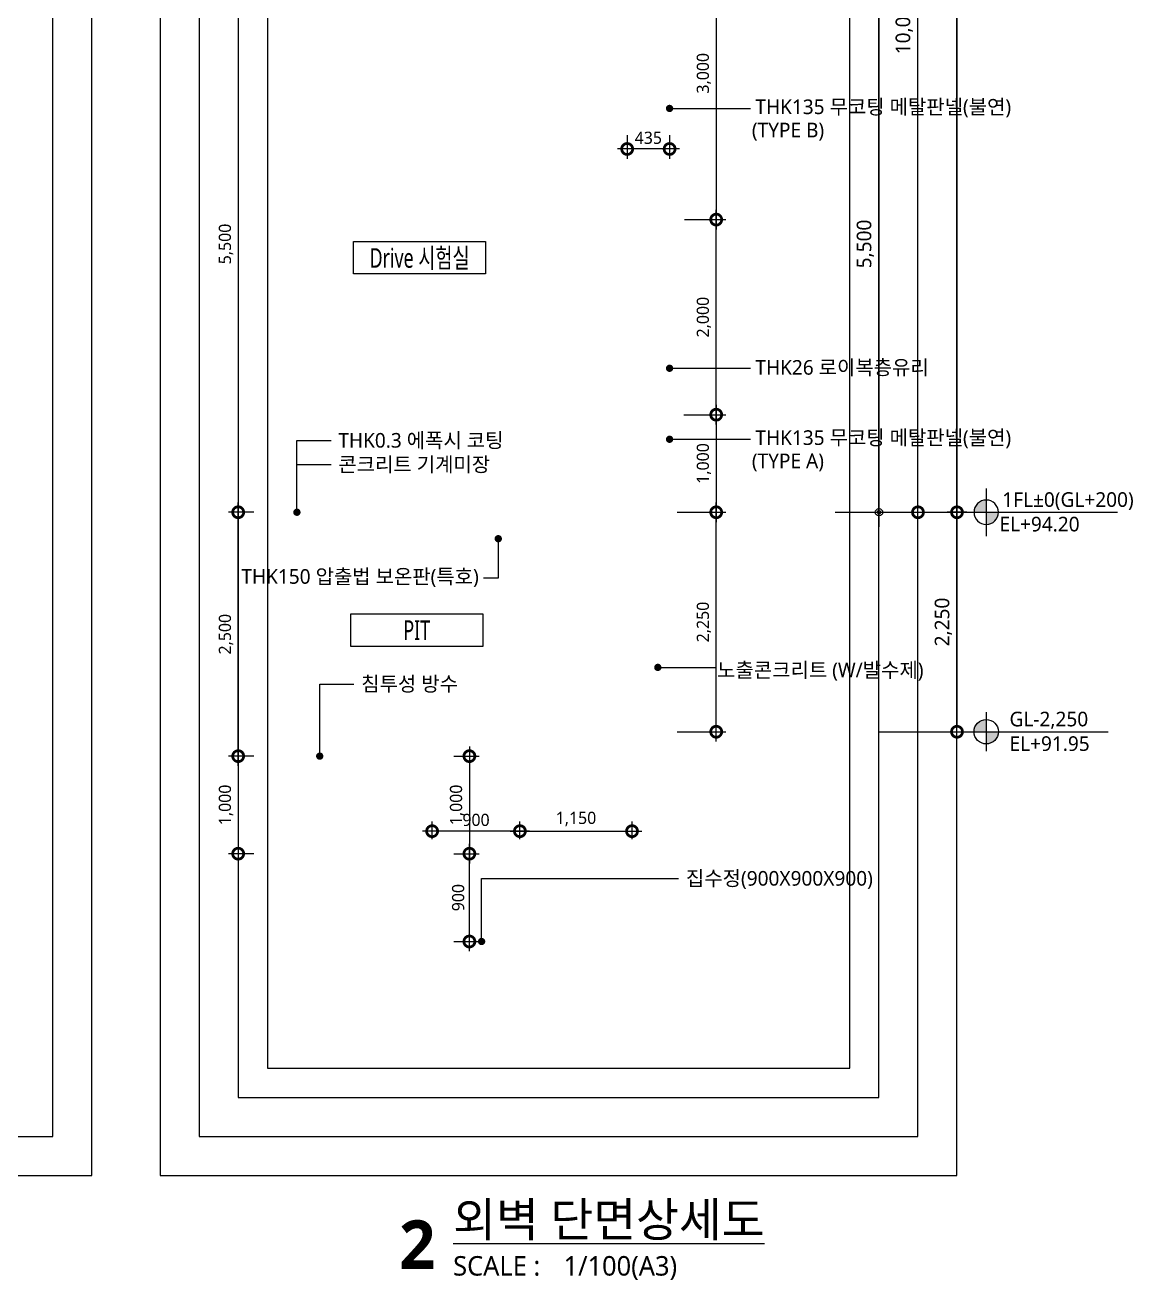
# Model space of a CAD drawing. Header units: millimetres. Extents: x 2568 to 292571, y 1285 to 27671.
# Drawn here: x 66994 to 78354, y 1386 to 14249 of the extents above; entities that cross this region are included whole.
import ezdxf
from ezdxf import colors
from ezdxf.entities.mleader import LeaderData, LeaderLine
from ezdxf.enums import TextEntityAlignment as Align
from ezdxf.math import Vec2, Vec3

# ---------------------------------------------------------------- set-up
doc = ezdxf.new("R2010")
doc.units = ezdxf.units.MM
doc.header["$LTSCALE"] = 200
doc.layers.get('DEFPOINTS').update_dxf_attribs({"color": 137})
for name, color, linetype in [('A-dim', 7, 'Continuous'), ('A-dims', 7, 'Continuous'), ('DIM-INT', 7, 'Continuous'), ('SYM', 6, 'Continuous'), ('SYM-LEAD', 6, 'Continuous'), ('SYM-LEVEL', 7, 'Continuous'), ('TAG', 6, 'Continuous'), ('TEXT', 3, 'Continuous'), ('TEXT-NOTE', 6, 'Continuous')]:
    doc.layers.add(name, color=color, linetype=linetype)
doc.layers.add('NOPLOT', color=191, linetype='Continuous', plot=False)
doc.styles.add('$0$스타일1', font='malgun.ttf')
doc.styles.add('ARIAL', font='malgun.ttf')
doc.styles.add('T1', font='malgun.ttf')
doc.styles.add('XR-sec$0$스타일1', font='malgun.ttf')
doc.styles.add('맑은고딕', font='malgun.ttf')
doc.styles.add('스타일1', font='malgun.ttf')
doc.styles.add('스타일2', font='malgunbd.ttf')
doc.dimstyles.new('CJA', dxfattribs={"dimscale": 300, "dimtxt": 2.7, "dimasz": 1, "dimexe": 2, "dimexo": 3, "dimgap": 1, "dimtad": 1, "dimdec": 0, "dimzin": 1, "dimdsep": 46, "dimlunit": 6, "dimtxsty": '$0$스타일1', "dimblk": 'CJDOT', "dimcen": 0.09, "dimdle": 1, "dimclrd": 256, "dimclre": 256, "dimclrt": 3, "dimadec": 0, "dimazin": 0, "dimtfac": 1, "dimtdec": 0, "dimtix": 1, "dimtmove": 2, "dimatfit": 3, "dimldrblk": 'CJDOT', "dimfxl": 1, "dimtolj": 1, "dimtzin": 1, "dimarcsym": 0})
doc.dimstyles.new('DIM-QD 1', dxfattribs={"dimtxt": 3, "dimasz": 1.5, "dimexe": 1, "dimexo": 0, "dimgap": 1, "dimtad": 1, "dimdec": 3, "dimdsep": 46, "dimlunit": 6, "dimtxsty": '스타일1', "dimblk1": 'ARCHTICK', "dimblk2": 'ARCHTICK', "dimsah": 1, "dimcen": 0, "dimclrd": 256, "dimclre": 256, "dimclrt": 3, "dimazin": 2, "dimtfac": 1, "dimtdec": 3, "dimtix": 1, "dimtmove": 2, "dimatfit": 3, "dimldrblk": 'ARCHTICK', "dimfxl": 1, "dimtolj": 1, "dimtzin": 0, "dimarcsym": 0})
doc.dimstyles.new('GAUN-50', dxfattribs={"dimscale": 50, "dimtxt": 3, "dimasz": 1, "dimexe": 2, "dimexo": 3, "dimgap": 1, "dimtad": 1, "dimdec": 0, "dimzin": 1, "dimdsep": 46, "dimlunit": 6, "dimtxsty": '스타일1', "dimblk": 'GAUN-DOT', "dimcen": -2, "dimdle": 2, "dimclrd": 256, "dimclre": 256, "dimclrt": 3, "dimadec": 0, "dimazin": 0, "dimtfac": 1, "dimtdec": 0, "dimtix": 1, "dimtmove": 2, "dimatfit": 3, "dimldrblk": 'DOTSMALL', "dimfxl": 1, "dimtolj": 1, "dimtzin": 1, "dimarcsym": 0})
doc.dimstyles.new('HDA-P(N100)', dxfattribs={"dimscale": 50, "dimtxt": 3, "dimasz": 1, "dimexe": 2, "dimexo": 2, "dimgap": 1, "dimtad": 1, "dimdec": 0, "dimzin": 1, "dimdsep": 46, "dimlunit": 6, "dimtxsty": 'T1', "dimblk": 'Z_DOT', "dimcen": 1, "dimclrd": 256, "dimclrt": 3, "dimadec": 0, "dimazin": 0, "dimtfac": 1, "dimtdec": 0, "dimtix": 1, "dimtmove": 2, "dimatfit": 3, "dimldrblk": 'DOT', "dimfxl": 1, "dimtolj": 1, "dimtzin": 1, "dimarcsym": 0})

# ---------------------------------------------------------------- blocks, each defined once
blk = doc.blocks.new('GAUN-DOT')
at = {"linetype": 'ByBlock'}
for p, q in [((2, 0), (-2, 0)), ((0, -2), (0, 2))]:
    blk.add_line(p, q, dxfattribs=at)
at = {"const_width": 2.25}
blk.add_lwpolyline([(0, 0.28125, 1), (0, -0.28125, 1)], format="xyb", close=True, dxfattribs=at)
blk = doc.blocks.new('*D59')
at = {"layer": 'A-dim', "lineweight": -2, "transparency": 16777216}
for p, q in [((75350, 20355), (76650, 20355)), ((76550, 20305), (76550, 9305)), ((75350, 9255), (76650, 9255))]:
    blk.add_line(p, q, dxfattribs=at)
at = {"layer": 'DEFPOINTS', "color": 0, "transparency": 16777216}
for p in [(75200, 20355), (75200, 9255), (76550, 9255)]:
    blk.add_point(p, dxfattribs=at)
at = {"layer": 'A-dim', "lineweight": -2, "transparency": 16777216, "xscale": 50, "yscale": 50, "zscale": 50}
for p, rotation in [((76550, 20355), 90), ((76550, 9255), 270)]:
    blk.add_blockref('GAUN-DOT', p, dxfattribs=dict(at, rotation=rotation))
at = {"layer": 'A-dim', "color": 3, "transparency": 16777216, "insert": (76409, 14805), "char_height": 150, "attachment_point": 5, "rotation": 90, "style": '스타일1'}
blk.add_mtext('\\A1;11,100', dxfattribs=at)
blk = doc.blocks.new('_DotSmall')
at = {"color": 0, "linetype": 'ByBlock', "const_width": 0.5}
blk.add_lwpolyline([(-0.0625, 0, 1), (0.0625, 0, 1)], format="xyb", close=True, dxfattribs=at)
blk = doc.blocks.new('Z_DOT')
at = {"layer": 'A-dims', "color": 0}
for p, q in [((0, -3), (0, 3)), ((-3, 0), (3, 0))]:
    blk.add_line(p, q, dxfattribs=at)
for radius in [0.75, 0.375]:
    blk.add_circle((0, 0), radius, dxfattribs=at)
blk = doc.blocks.new('*D60')
at = {"layer": 'A-dim', "color": 0, "lineweight": -2, "transparency": 16777216}
for p, q in [((75300, 14755), (75850, 14755)), ((75300, 9255), (75850, 9255))]:
    blk.add_line(p, q, dxfattribs=at)
at = {"layer": 'A-dim', "lineweight": -2, "transparency": 16777216}
blk.add_line((75750, 14705), (75750, 9305), dxfattribs=at)
at = {"layer": 'DEFPOINTS', "color": 0, "transparency": 16777216}
for p in [(75200, 14755), (75200, 9255), (75750, 9255)]:
    blk.add_point(p, dxfattribs=at)
at = {"layer": 'A-dim', "lineweight": -2, "transparency": 16777216, "xscale": 50, "yscale": 50, "zscale": 50}
for p, rotation in [((75750, 14755), 90), ((75750, 9255), 270)]:
    blk.add_blockref('Z_DOT', p, dxfattribs=dict(at, rotation=rotation))
at = {"layer": 'A-dim', "color": 3, "transparency": 16777216, "insert": (75610, 12005), "char_height": 150, "attachment_point": 5, "rotation": 90, "style": 'T1'}
blk.add_mtext('\\A1;5,500', dxfattribs=at)
blk = doc.blocks.new('_DOT')
at = {"color": 0, "linetype": 'ByBlock'}
blk.add_line((-0.5, 0), (-1, 0), dxfattribs=at)
at = {"color": 0, "linetype": 'ByBlock', "const_width": 0.5}
blk.add_lwpolyline([(-0.25, 0, 1), (0.25, 0, 1)], format="xyb", close=True, dxfattribs=at)
blk = doc.blocks.new('*D61')
at = {"layer": 'A-dim', "lineweight": -2, "transparency": 16777216}
for p, q in [((75750, 9255), (76650, 9255)), ((76550, 9205), (76550, 7055)), ((75750, 7005), (76650, 7005))]:
    blk.add_line(p, q, dxfattribs=at)
at = {"layer": 'DEFPOINTS', "color": 0, "transparency": 16777216}
for p in [(75600, 9255), (75600, 7005), (76550, 7005)]:
    blk.add_point(p, dxfattribs=at)
at = {"layer": 'A-dim', "lineweight": -2, "transparency": 16777216, "xscale": 50, "yscale": 50, "zscale": 50}
for p, rotation in [((76550, 9255), 90), ((76550, 7005), 270)]:
    blk.add_blockref('GAUN-DOT', p, dxfattribs=dict(at, rotation=rotation))
at = {"layer": 'A-dim', "color": 3, "transparency": 16777216, "insert": (76410, 8130), "char_height": 150, "attachment_point": 5, "rotation": 90, "style": '스타일1'}
blk.add_mtext('\\A1;2,250', dxfattribs=at)
blk = doc.blocks.new('*D62')
at = {"layer": 'A-dim', "lineweight": -2, "transparency": 16777216}
for p, q in [((75350, 19255), (76250, 19255)), ((76150, 9305), (76150, 19205)), ((75350, 9255), (76250, 9255))]:
    blk.add_line(p, q, dxfattribs=at)
at = {"layer": 'DEFPOINTS', "color": 0, "transparency": 16777216}
for p in [(75200, 19255), (76150, 19255), (75200, 9255)]:
    blk.add_point(p, dxfattribs=at)
at = {"layer": 'A-dim', "lineweight": -2, "transparency": 16777216, "xscale": 50, "yscale": 50, "zscale": 50}
for p, rotation in [((76150, 19255), 90), ((76150, 9255), 270)]:
    blk.add_blockref('GAUN-DOT', p, dxfattribs=dict(at, rotation=rotation))
at = {"layer": 'A-dim', "color": 3, "transparency": 16777216, "insert": (76009, 14255), "char_height": 150, "attachment_point": 5, "rotation": 90, "style": '스타일1'}
blk.add_mtext('\\A1;10,000', dxfattribs=at)
blk = doc.blocks.new('dwgtitle')
at = {"layer": 'SYM', "color": 3, "style": '스타일1'}
blk.add_text('SCALE :', height=4, dxfattribs=at).set_placement((12.25, -1.4))
for tag, p, height in [('%%UTITLE', (12.25, 6.59), 7), ('1/100', (34.89, -1.4), 4)]:
    blk.add_attdef(tag, p, '', height=height, dxfattribs=at)
at = {"layer": 'SYM', "color": 6, "style": '스타일2'}
blk.add_attdef('A', text='', height=10, dxfattribs=at).set_placement((4.89, 5), align=Align.MIDDLE)
blk = doc.blocks.new('*D125')
at = {"layer": 'DEFPOINTS', "color": 0, "transparency": 16777216}
for p in [(73168, 13271), (73603, 13271), (73168, 12979)]:
    blk.add_point(p, dxfattribs=at)
at = {"layer": 'DIM-INT', "color": 7, "lineweight": -2, "transparency": 16777216}
for p, q in [((73168, 13121), (73168, 12879)), ((73603, 13121), (73603, 12879)), ((73703, 12979), (73068, 12979))]:
    blk.add_line(p, q, dxfattribs=at)
at = {"layer": 'DIM-INT', "color": 7, "lineweight": -2, "transparency": 16777216, "xscale": 225, "yscale": 225, "zscale": 225, "rotation": 180}
blk.add_blockref('_DotSmall', (73168, 12979), dxfattribs=at)
at = {"layer": 'DIM-INT', "color": 7, "lineweight": -2, "transparency": 16777216, "xscale": 225, "yscale": 225, "zscale": 225}
blk.add_blockref('_DotSmall', (73603, 12979), dxfattribs=at)
at = {"layer": 'DIM-INT', "color": 3, "transparency": 16777216, "insert": (73385, 13093), "char_height": 125, "attachment_point": 5, "style": '스타일1'}
blk.add_mtext('\\A1;435', dxfattribs=at)
blk = doc.blocks.new('CJDOT')
blk.add_line((-2, 0), (2, 0))
at = {"const_width": 0.5}
blk.add_lwpolyline([(-0.25, 0, 1), (0.25, 0, 1)], format="xyb", close=True, dxfattribs=at)
blk = doc.blocks.new('*D126')
at = {"layer": 'DEFPOINTS', "color": 0, "transparency": 16777216}
for p in [(73530, 9255), (74081, 9255), (73530, 7005)]:
    blk.add_point(p, dxfattribs=at)
at = {"layer": 'DIM-INT', "color": 7, "lineweight": -2, "transparency": 16777216}
for p, q in [((74081, 6905), (74081, 9355)), ((73680, 9255), (74181, 9255)), ((73680, 7005), (74181, 7005))]:
    blk.add_line(p, q, dxfattribs=at)
at = {"layer": 'DIM-INT', "color": 7, "lineweight": -2, "transparency": 16777216, "xscale": 225, "yscale": 225, "zscale": 225}
for p, rotation in [((74081, 9255), 90), ((74081, 7005), 270)]:
    blk.add_blockref('_DotSmall', p, dxfattribs=dict(at, rotation=rotation))
at = {"layer": 'DIM-INT', "color": 3, "transparency": 16777216, "insert": (73955, 8130), "char_height": 125, "attachment_point": 5, "rotation": 90, "style": '스타일1'}
blk.add_mtext('\\A1;2,250', dxfattribs=at)
blk = doc.blocks.new('XR-sec$0$LEVEL1')
at = {"layer": 'SYM-LEVEL'}
h = blk.add_hatch(color=6, dxfattribs=at)
edge = h.paths.add_edge_path()
edge.add_ellipse((4.87, 0), major_axis=(1.77, 1.77), ratio=1, start_angle=405, end_angle=495)
edge.add_line((2.37, 0), (4.87, 0))
edge.add_line((4.87, 0), (4.87, 2.5))
edge = h.paths.add_edge_path()
edge.add_ellipse((4.87, 0), major_axis=(1.77, 1.77), ratio=1, start_angle=225, end_angle=315)
edge.add_line((7.37, 0), (4.87, 0))
edge.add_line((4.87, 0), (4.87, -2.5))
at = {"layer": 'SYM-LEVEL', "color": 6}
for p, q in [((4.87, 4.87), (4.87, -4.87)), ((0, 0), (9.74, 0)), ((9.07, 0), (31.8, 0))]:
    blk.add_line(p, q, dxfattribs=at)
blk.add_ellipse((4.87, 0), major_axis=(1.77, 1.77), ratio=1, start_param=5.497787, end_param=11.780972, dxfattribs=at)
at = {"layer": 'SYM-LEVEL', "color": 3, "style": 'XR-sec$0$스타일1'}
for tag, p in [('1층-바닥마감', (8.16, 1.11)), ('EL-+100', (8.16, -3.93))]:
    blk.add_attdef(tag, p, '', height=3, dxfattribs=at)
blk = doc.blocks.new('*D141')
at = {"layer": 'DEFPOINTS', "color": 0, "transparency": 16777216}
for p in [(73600, 10255), (74001, 9255), (74081, 9255)]:
    blk.add_point(p, dxfattribs=at)
at = {"layer": 'DIM-INT', "color": 7, "lineweight": -2, "transparency": 16777216}
for p, q in [((74081, 10355), (74081, 9155)), ((73750, 10255), (74181, 10255)), ((74151, 9255), (74181, 9255))]:
    blk.add_line(p, q, dxfattribs=at)
at = {"layer": 'DIM-INT', "color": 7, "lineweight": -2, "transparency": 16777216, "xscale": 225, "yscale": 225, "zscale": 225}
for p, rotation in [((74081, 10255), 90), ((74081, 9255), 270)]:
    blk.add_blockref('_DotSmall', p, dxfattribs=dict(at, rotation=rotation))
at = {"layer": 'DIM-INT', "color": 3, "transparency": 16777216, "insert": (73955, 9755), "char_height": 125, "attachment_point": 5, "rotation": 90, "style": '스타일1'}
blk.add_mtext('\\A1;1,000', dxfattribs=at)
blk = doc.blocks.new('room-1')
at = {"layer": 'TEXT-NOTE', "color": 6}
for p, q in [((0, 5), (20.29, 5)), ((0, 0), (0, 5)), ((20.29, 5), (20.29, 0)), ((20.29, 0), (0, 0))]:
    blk.add_line(p, q, dxfattribs=at)
at = {"layer": 'TEXT-NOTE', "color": 3, "style": '스타일1'}
blk.add_attdef('실명', text='', height=3, dxfattribs=at).set_placement((10.15, 2.59), align=Align.MIDDLE)
blk = doc.blocks.new('_ARCHTICK')
at = {"color": 0, "linetype": 'ByBlock', "const_width": 0.15}
blk.add_lwpolyline([(-0.5, -0.5), (0.5, 0.5)], dxfattribs=at)
blk = doc.blocks.new('level-p&e')
at = {"layer": 'TAG', "ltscale": 0.2}
h = blk.add_hatch(color=256, dxfattribs=at)
h.paths.add_polyline_path([(0, 2.5, 0.414214), (-2.5, 0), (0, 0)])
h.paths.add_polyline_path([(2.5, 0), (0, 0), (0, -2.5, 0.414214)])
at = {"layer": 'TAG'}
for p, q in [((0, 4), (0, -4)), ((-4, 0), (25, 0))]:
    blk.add_line(p, q, dxfattribs=at)
at = {"layer": 'TAG', "ltscale": 0.2}
blk.add_circle((0, 0), 2.5, dxfattribs=at)
at = {"layer": 'TAG', "color": 3, "style": 'ARIAL'}
for tag, p in [('1층바닥마감', (4.78, 1.11)), ('EL±0', (4.78, -3.93))]:
    blk.add_attdef(tag, p, '', height=3, dxfattribs=at)
blk = doc.blocks.new('*D357')
at = {"layer": 'DEFPOINTS', "color": 0, "transparency": 16777216}
for p in [(69488, 14755), (69179, 9255), (69488, 9255)]:
    blk.add_point(p, dxfattribs=at)
at = {"layer": 'DIM-INT', "color": 7, "lineweight": -2, "transparency": 16777216}
for p, q in [((69179, 14855), (69179, 9155)), ((69338, 14755), (69079, 14755)), ((69338, 9255), (69079, 9255))]:
    blk.add_line(p, q, dxfattribs=at)
at = {"layer": 'DIM-INT', "color": 7, "lineweight": -2, "transparency": 16777216, "xscale": 225, "yscale": 225, "zscale": 225}
for p, rotation in [((69179, 14755), 90), ((69179, 9255), 270)]:
    blk.add_blockref('_DotSmall', p, dxfattribs=dict(at, rotation=rotation))
at = {"layer": 'DIM-INT', "color": 3, "transparency": 16777216, "insert": (69054, 12005), "char_height": 125, "attachment_point": 5, "rotation": 90, "style": '스타일1'}
blk.add_mtext('\\A1;5,500', dxfattribs=at)
blk = doc.blocks.new('*D358')
at = {"layer": 'DEFPOINTS', "color": 0, "transparency": 16777216}
for p in [(69179, 9255), (69488, 9255), (69488, 6755)]:
    blk.add_point(p, dxfattribs=at)
at = {"layer": 'DIM-INT', "color": 7, "lineweight": -2, "transparency": 16777216}
for p, q in [((69179, 6655), (69179, 9355)), ((69338, 9255), (69079, 9255)), ((69338, 6755), (69079, 6755))]:
    blk.add_line(p, q, dxfattribs=at)
at = {"layer": 'DIM-INT', "color": 7, "lineweight": -2, "transparency": 16777216, "xscale": 225, "yscale": 225, "zscale": 225}
for p, rotation in [((69179, 9255), 90), ((69179, 6755), 270)]:
    blk.add_blockref('_DotSmall', p, dxfattribs=dict(at, rotation=rotation))
at = {"layer": 'DIM-INT', "color": 3, "transparency": 16777216, "insert": (69054, 8005), "char_height": 125, "attachment_point": 5, "rotation": 90, "style": '스타일1'}
blk.add_mtext('\\A1;2,500', dxfattribs=at)
blk = doc.blocks.new('*D359')
at = {"layer": 'DEFPOINTS', "color": 0, "transparency": 16777216}
for p in [(69488, 6755), (69179, 5755), (69488, 5755)]:
    blk.add_point(p, dxfattribs=at)
at = {"layer": 'DIM-INT', "color": 7, "lineweight": -2, "transparency": 16777216}
for p, q in [((69179, 6855), (69179, 5655)), ((69338, 6755), (69079, 6755)), ((69338, 5755), (69079, 5755))]:
    blk.add_line(p, q, dxfattribs=at)
at = {"layer": 'DIM-INT', "color": 7, "lineweight": -2, "transparency": 16777216, "xscale": 225, "yscale": 225, "zscale": 225}
for p, rotation in [((69179, 6755), 90), ((69179, 5755), 270)]:
    blk.add_blockref('_DotSmall', p, dxfattribs=dict(at, rotation=rotation))
at = {"layer": 'DIM-INT', "color": 3, "transparency": 16777216, "insert": (69054, 6255), "char_height": 125, "attachment_point": 5, "rotation": 90, "style": '스타일1'}
blk.add_mtext('\\A1;1,000', dxfattribs=at)
blk = doc.blocks.new('*D360')
at = {"layer": 'DEFPOINTS', "color": 0, "transparency": 16777216}
for p in [(73605, 12255), (74081, 12255), (73600, 10255)]:
    blk.add_point(p, dxfattribs=at)
at = {"layer": 'DIM-INT', "color": 7, "lineweight": -2, "transparency": 16777216}
for p, q in [((74081, 10155), (74081, 12355)), ((73755, 12255), (74181, 12255)), ((73750, 10255), (74181, 10255))]:
    blk.add_line(p, q, dxfattribs=at)
at = {"layer": 'DIM-INT', "color": 7, "lineweight": -2, "transparency": 16777216, "xscale": 225, "yscale": 225, "zscale": 225}
for p, rotation in [((74081, 12255), 90), ((74081, 10255), 270)]:
    blk.add_blockref('_DotSmall', p, dxfattribs=dict(at, rotation=rotation))
at = {"layer": 'DIM-INT', "color": 3, "transparency": 16777216, "insert": (73955, 11255), "char_height": 125, "attachment_point": 5, "rotation": 90, "style": '스타일1'}
blk.add_mtext('\\A1;2,000', dxfattribs=at)
blk = doc.blocks.new('*D361')
at = {"layer": 'DEFPOINTS', "color": 0, "transparency": 16777216}
for p in [(73598, 15255), (73605, 12255), (74081, 12255)]:
    blk.add_point(p, dxfattribs=at)
at = {"layer": 'DIM-INT', "color": 7, "lineweight": -2, "transparency": 16777216}
for p, q in [((74081, 15355), (74081, 12155)), ((73748, 15255), (74181, 15255)), ((73755, 12255), (74181, 12255))]:
    blk.add_line(p, q, dxfattribs=at)
at = {"layer": 'DIM-INT', "color": 7, "lineweight": -2, "transparency": 16777216, "xscale": 225, "yscale": 225, "zscale": 225}
for p, rotation in [((74081, 15255), 90), ((74081, 12255), 270)]:
    blk.add_blockref('_DotSmall', p, dxfattribs=dict(at, rotation=rotation))
at = {"layer": 'DIM-INT', "color": 3, "transparency": 16777216, "insert": (73955, 13755), "char_height": 125, "attachment_point": 5, "rotation": 90, "style": '스타일1'}
blk.add_mtext('\\A1;3,000', dxfattribs=at)
blk = doc.blocks.new('*D365')
at = {"layer": 'DEFPOINTS', "color": 0, "transparency": 16777216}
for p in [(71241, 6755), (71241, 5755), (71550, 5755)]:
    blk.add_point(p, dxfattribs=at)
at = {"layer": 'DIM-INT', "color": 7, "lineweight": -2, "transparency": 16777216}
for p, q in [((71550, 6855), (71550, 5655)), ((71391, 6755), (71650, 6755)), ((71391, 5755), (71650, 5755))]:
    blk.add_line(p, q, dxfattribs=at)
at = {"layer": 'DIM-INT', "color": 7, "lineweight": -2, "transparency": 16777216, "xscale": 225, "yscale": 225, "zscale": 225}
for p, rotation in [((71550, 6755), 90), ((71550, 5755), 270)]:
    blk.add_blockref('_DotSmall', p, dxfattribs=dict(at, rotation=rotation))
at = {"layer": 'DIM-INT', "color": 3, "transparency": 16777216, "insert": (71424, 6255), "char_height": 125, "attachment_point": 5, "rotation": 90, "style": '스타일1'}
blk.add_mtext('\\A1;1,000', dxfattribs=at)
blk = doc.blocks.new('*D383')
at = {"layer": 'DEFPOINTS', "color": 0, "transparency": 16777216}
for p in [(71241, 5755), (71550, 5755), (71241, 4855)]:
    blk.add_point(p, dxfattribs=at)
at = {"layer": 'DIM-INT', "color": 7, "lineweight": -2, "transparency": 16777216}
for p, q in [((71550, 4755), (71550, 5855)), ((71391, 5755), (71650, 5755)), ((71391, 4855), (71650, 4855))]:
    blk.add_line(p, q, dxfattribs=at)
at = {"layer": 'DIM-INT', "color": 7, "lineweight": -2, "transparency": 16777216, "xscale": 225, "yscale": 225, "zscale": 225}
for p, rotation in [((71550, 5755), 90), ((71550, 4855), 270)]:
    blk.add_blockref('_DotSmall', p, dxfattribs=dict(at, rotation=rotation))
at = {"layer": 'DIM-INT', "color": 3, "transparency": 16777216, "insert": (71435, 5305), "char_height": 125, "attachment_point": 5, "rotation": 90, "style": '스타일1'}
blk.add_mtext('\\A1;900', dxfattribs=at)
blk = doc.blocks.new('*D384')
at = {"layer": 'DEFPOINTS', "color": 0, "transparency": 16777216}
for p in [(71168, 5986), (71168, 5755), (72068, 5755)]:
    blk.add_point(p, dxfattribs=at)
at = {"layer": 'DIM-INT', "color": 7, "lineweight": -2, "transparency": 16777216}
for p, q in [((71168, 5905), (71168, 6086)), ((72068, 5905), (72068, 6086)), ((72168, 5986), (71068, 5986))]:
    blk.add_line(p, q, dxfattribs=at)
at = {"layer": 'DIM-INT', "color": 7, "lineweight": -2, "transparency": 16777216, "xscale": 225, "yscale": 225, "zscale": 225, "rotation": 180}
blk.add_blockref('_DotSmall', (71168, 5986), dxfattribs=at)
at = {"layer": 'DIM-INT', "color": 7, "lineweight": -2, "transparency": 16777216, "xscale": 225, "yscale": 225, "zscale": 225}
blk.add_blockref('_DotSmall', (72068, 5986), dxfattribs=at)
at = {"layer": 'DIM-INT', "color": 3, "transparency": 16777216, "insert": (71618, 6101), "char_height": 125, "attachment_point": 5, "style": '스타일1'}
blk.add_mtext('\\A1;900', dxfattribs=at)
blk = doc.blocks.new('*D385')
at = {"layer": 'DEFPOINTS', "color": 0, "transparency": 16777216}
for p in [(73218, 5986), (72068, 5755), (73218, 5755)]:
    blk.add_point(p, dxfattribs=at)
at = {"layer": 'DIM-INT', "color": 7, "lineweight": -2, "transparency": 16777216}
for p, q in [((72068, 5905), (72068, 6086)), ((73218, 5905), (73218, 6086)), ((71968, 5986), (73318, 5986))]:
    blk.add_line(p, q, dxfattribs=at)
at = {"layer": 'DIM-INT', "color": 7, "lineweight": -2, "transparency": 16777216, "xscale": 225, "yscale": 225, "zscale": 225, "rotation": 180}
blk.add_blockref('_DotSmall', (72068, 5986), dxfattribs=at)
at = {"layer": 'DIM-INT', "color": 7, "lineweight": -2, "transparency": 16777216, "xscale": 225, "yscale": 225, "zscale": 225}
blk.add_blockref('_DotSmall', (73218, 5986), dxfattribs=at)
at = {"layer": 'DIM-INT', "color": 3, "transparency": 16777216, "insert": (72643, 6111), "char_height": 125, "attachment_point": 5, "style": '스타일1'}
blk.add_mtext('\\A1;1,150', dxfattribs=at)

msp = doc.modelspace()

# ---------------------------------------------------------------- linework, layer by layer
at = {"layer": 'NOPLOT'}
for points in [[(46745.6, 2455.2), (67679, 2455.2), (67679, 26696.5), (46745.6, 26696.5)], [(68379, 2455.2), (76549.7, 2455.2), (76549.7, 26696.5), (68379, 26696.5)], [(47145.6, 2855.2), (67279, 2855.2), (67279, 26296.5), (47145.6, 26296.5)], [(68779, 2855.2), (76149.7, 2855.2), (76149.7, 26296.5), (68779, 26296.5)], [(69179, 3255.2), (75749.7, 3255.2), (75749.7, 25896.5), (69179, 25896.5)], [(69479, 3555.2), (75449.7, 3555.2), (75449.7, 25596.5), (69479, 25596.5)]]:
    msp.add_lwpolyline(points, close=True, dxfattribs=at)
at = {"layer": 'SYM-LEAD'}
msp.add_line((70131.3, 9741.7), (69781.3, 9741.7), dxfattribs=at)

# ---------------------------------------------------------------- block references
at = {"layer": 'SYM', "xscale": 50, "yscale": 50, "zscale": 50}
msp.add_blockref('dwgtitle', (70771.2, 1500.4), dxfattribs=at).add_auto_attribs({'%%UTITLE': '%%u외벽 단면상세도', '1/100': '1/100(A3)', 'A': '2'})
at = {"layer": 'SYM-LEVEL'}
ref = msp.add_blockref('XR-sec$0$LEVEL1', (76606.2, 9255.2), dxfattribs=dict(at, xscale=50, yscale=50, zscale=50))
ref.add_attrib('EL-+100', 'EL+94.20', (76985.4, 9058.8), dxfattribs={"color": 3, "height": 150, "style": 'XR-sec$0$스타일1'})
ref.add_attrib('1층-바닥마감', '1FL%%P0(GL+200)', (77014, 9310.4), dxfattribs={"color": 3, "height": 150, "style": 'XR-sec$0$스타일1'})
at = {"layer": 'TAG'}
ref = msp.add_blockref('level-p&e', (76849.7, 7005.2), dxfattribs=dict(at, xscale=50, yscale=50, zscale=50))
ref.add_attrib('EL±0', 'EL+91.95', (77088.6, 6808.8), dxfattribs={"color": 3, "height": 150, "style": '맑은고딕'})
ref.add_attrib('1층바닥마감', 'GL-2,250', (77088.6, 7060.4), dxfattribs={"color": 3, "height": 150, "style": '맑은고딕'})
at = {"layer": 'TEXT-NOTE'}
ref = msp.add_blockref('room-1', (70363.2, 11698), dxfattribs=dict(at, xscale=66.66666660016777, yscale=66.66666660016777, zscale=66.66666660016777))
ref.add_attrib('실명', 'Drive 시험실', dxfattribs={"color": 3, "height": 200, "style": '스타일1', "width": 0.7}).set_placement((71039.7, 11864.7), align=Align.MIDDLE)
ref = msp.add_blockref('room-1', (70333.6, 7880.4), dxfattribs=dict(at, xscale=66.66666660016777, yscale=66.66666660016777, zscale=66.66666660016777))
ref.add_attrib('실명', 'PIT', dxfattribs={"color": 3, "height": 200, "style": '스타일1', "width": 0.7}).set_placement((71010.1, 8047.1), align=Align.MIDDLE)

# ---------------------------------------------------------------- texts
at = {"layer": 'TEXT', "color": 3, "style": '스타일1'}
for s, p in [('(TYPE B)', (74446.8, 13098.2)), ('THK0.3 에폭시 코팅', (70206.3, 9917.5)), ('콘크리트 기계미장', (70206.3, 9671)), ('(TYPE A)', (74446.8, 9707)), ('노출콘크리트 (W/발수제) ', (74090.4, 7562.9)), ('침투성 방수', (70440.4, 7421)), ('집수정(900X900X900)', (73770.4, 5427.5))]:
    msp.add_text(s, height=150, dxfattribs=at).set_placement(p)

# ---------------------------------------------------------------- dimensions: what is measured, and where the dimension line sits
at = {"layer": 'A-dim'}
for base, p1, p2, angle, dimstyle, picture, middle in [((76549.7, 9255.2), (75199.7, 20355.2), (75199.7, 9255.2), 270, 'GAUN-50', '*D59', (76409.2, 14805.2)), ((76149.7, 19255.2), (75199.7, 9255.2), (75199.7, 19255.2), 90, 'GAUN-50', '*D62', (76009.2, 14255.2)), ((75749.7, 9255.2), (75199.7, 14755.2), (75199.7, 9255.2), 270, 'HDA-P(N100)', '*D60', (75609.5, 12005.2)), ((76549.7, 7005.2), (75599.7, 9255.2), (75599.7, 7005.2), 270, 'GAUN-50', '*D61', (76409.6, 8130.2))]:
    dim = msp.add_linear_dim(base=base, p1=p1, p2=p2, angle=angle, dimstyle=dimstyle, dxfattribs=at)
    dim.commit()
    dim.dimension.update_dxf_attribs({"geometry": picture, "text_midpoint": middle})
at = {"layer": 'DIM-INT'}
for base, p1, p2, angle, picture, middle in [((74080.5, 12255.2), (73598.1, 15255.2), (73604.5, 12255.2), 270, '*D361', (73955.5, 13755.2)), ((69179, 9255.2), (69487.8, 14755.2), (69487.8, 9255.2), 270, '*D357', (69053.9, 12005.2)), ((74080.5, 12255.2), (73600.2, 10255.2), (73604.5, 12255.2), 90, '*D360', (73955.5, 11255.2)), ((74080.5, 9255.2), (73600.2, 10255.2), (74000.9, 9255.2), 270, '*D141', (73955.1, 9755.2)), ((69179, 9255.2), (69487.8, 6755.2), (69487.8, 9255.2), 90, '*D358', (69053.9, 8005.2)), ((74080.5, 9255.2), (73529.6, 7005.2), (73529.6, 9255.2), 90, '*D126', (73955.5, 8130.2)), ((69179, 5755.2), (69487.8, 6755.2), (69487.8, 5755.2), 270, '*D359', (69053.6, 6255.2)), ((71549.8, 5755.2), (71241, 6755.2), (71241, 5755.2), 270, '*D365', (71424.3, 6255.2)), ((73217.9, 5986), (72067.9, 5755.2), (73217.9, 5755.2), 180, '*D385', (72642.9, 6111.4)), ((71549.8, 5755.2), (71241, 4855.2), (71241, 5755.2), 90, '*D383', (71435.2, 5305.2))]:
    dim = msp.add_linear_dim(base=base, p1=p1, p2=p2, angle=angle, dimstyle='CJA', override={"dimscale": 50, "dimtxt": 2.5, "dimasz": 4.5, "dimtxsty": '스타일1', "dimblk1": 'DotSmall', "dimblk2": 'DotSmall', "dimsah": 1, "dimdle": 2, "dimclrd": 7, "dimclre": 7}, dxfattribs=at)
    dim.commit()
    dim.dimension.update_dxf_attribs({"geometry": picture, "text_midpoint": middle})
for base, p1, p2, picture, middle in [((73167.9, 12978.8), (73602.9, 13271.3), (73167.9, 13271.3), '*D125', (73385.4, 13093.4)), ((71167.9, 5986), (72067.9, 5755.2), (71167.9, 5755.2), '*D384', (71617.9, 6100.6))]:
    dim = msp.add_linear_dim(base=base, p1=p1, p2=p2, dimstyle='CJA', override={"dimscale": 50, "dimtxt": 2.5, "dimasz": 4.5, "dimtxsty": '스타일1', "dimblk1": 'DotSmall', "dimblk2": 'DotSmall', "dimsah": 1, "dimdle": 2, "dimclrd": 7, "dimclre": 7}, dxfattribs=at)
    dim.commit()
    dim.dimension.update_dxf_attribs({"geometry": picture, "text_midpoint": middle})

# ---------------------------------------------------------------- leaders
at = {"layer": 'SYM-LEAD'}
for points, override in [([(69781.3, 9255.2), (69781.3, 9991.7), (70131.3, 9991.7)], {"dimscale": 50, "dimasz": 1.5, "dimtad": 0, "dimclrd": 6, "dimldrblk": 'DOT'}), ([(73482.3, 7664.7), (74077.8, 7664.7)], {"dimscale": 50, "dimtad": 0, "dimclrd": 6, "dimldrblk": 'DOT'}), ([(70015.4, 6755.2), (70015.4, 7491.7), (70365.4, 7491.7)], {"dimscale": 50, "dimasz": 1.5, "dimtad": 0, "dimclrd": 6, "dimldrblk": 'DOT'}), ([(71675.4, 4855.2), (71675.4, 5501.7), (73695.4, 5501.7)], {"dimscale": 50, "dimasz": 1.5, "dimtad": 0, "dimclrd": 6, "dimldrblk": 'DOT'})]:
    msp.add_leader(points, dimstyle='DIM-QD 1', override=override, dxfattribs=at)
at = {"layer": 'TAG', "color": 3}
ml = msp.add_multileader_mtext('Standard', dxfattribs=at)
ml.set_content('THK135 무코팅 메탈판넬(불연)', color=3, style='맑은고딕')
ml.set_leader_properties(color=6)
ml.set_arrow_properties(name='DOT')
ml.build(insert=Vec2(0, 0))
ml.multileader.update_dxf_attribs({"dogleg_length": 3, "arrow_head_size": 75})
ctx = ml.context
ctx.base_point, ctx.char_height, ctx.arrow_head_size, ctx.landing_gap_size, ctx.plane_origin = Vec3(74432.8, 13394.4), 150, 75, 50, Vec3(72642.7, 10030.5)
notes = []
notes.append((ctx, [(1, (1, 1, 0), (73990.2, 13394.4), (1, 0), 442.5, [(0, [(73602.9, 13394.4)], 0, [])])]))
ctx.mtext.insert, ctx.mtext.flow_direction = Vec3(74482.8, 13486.4), 5
ml = msp.add_multileader_mtext('Standard', dxfattribs=at)
ml.set_content('THK26 로이복층유리', color=3, style='맑은고딕')
ml.set_leader_properties(color=6)
ml.set_arrow_properties(name='DOT')
ml.build(insert=Vec2(0, 0))
ml.multileader.update_dxf_attribs({"dogleg_length": 3, "arrow_head_size": 75})
ctx = ml.context
ctx.base_point, ctx.char_height, ctx.arrow_head_size, ctx.landing_gap_size, ctx.plane_origin = Vec3(74432.8, 10731), 150, 75, 50, Vec3(72642.7, 7367.1)
notes.append((ctx, [(1, (1, 1, 0), (73990.2, 10731), (1, 0), 442.5, [(0, [(73602.9, 10731)], 0, [])])]))
ctx.mtext.insert, ctx.mtext.flow_direction = Vec3(74482.8, 10815.2), 5
ml = msp.add_multileader_mtext('Standard', dxfattribs=at)
ml.set_content('THK135 무코팅 메탈판넬(불연)', color=3, style='맑은고딕')
ml.set_leader_properties(color=6)
ml.set_arrow_properties(name='DOT')
ml.build(insert=Vec2(0, 0))
ml.multileader.update_dxf_attribs({"dogleg_length": 3, "arrow_head_size": 75})
ctx = ml.context
ctx.base_point, ctx.char_height, ctx.arrow_head_size, ctx.landing_gap_size, ctx.plane_origin = Vec3(74432.8, 10003.2), 150, 75, 50, Vec3(72642.7, 6639.3)
notes.append((ctx, [(1, (1, 1, 0), (73990.2, 10003.2), (1, 0), 442.5, [(0, [(73602.9, 10003.2)], 0, [])])]))
ctx.mtext.insert, ctx.mtext.flow_direction = Vec3(74482.8, 10095.2), 5
ml = msp.add_multileader_mtext('Standard', dxfattribs=at)
ml.set_content('THK150 압출법 보온판(특호)', color=3, style='맑은고딕')
ml.set_leader_properties(color=6)
ml.set_arrow_properties(name='DOT')
ml.build(insert=Vec2(0, 0))
ml.multileader.update_dxf_attribs({"dogleg_length": 3, "arrow_head_size": 75})
ctx = ml.context
ctx.base_point, ctx.char_height, ctx.arrow_head_size, ctx.landing_gap_size, ctx.plane_origin = Vec3(68940.4, 8579.9), 150, 75, 50, Vec3(72712.2, 9557.6)
ctx.text_align_type = 2
notes.append((ctx, [(0, (1, 1, 0), (71846.2, 8579.9), (-1, 0), 150, [(0, [(71846.2, 8983.9)], 0, [])])]))
ctx.mtext.insert, ctx.mtext.width, ctx.mtext.alignment, ctx.mtext.flow_direction = Vec3(71646.2, 8671.9), 3010.616, 3, 5
for ctx, leaders in notes:
    for number, flags, end, landing, length, lines in leaders:
        leader = LeaderData()
        leader.index, (leader.has_last_leader_line, leader.has_dogleg_vector, leader.attachment_direction) = number, flags
        leader.last_leader_point, leader.dogleg_vector, leader.dogleg_length = Vec3(end), Vec3(landing), length
        for number, points, colour, breaks in lines:
            line = LeaderLine()
            line.index, line.vertices, line.color, line.breaks = number, Vec3.list(points), colors.encode_raw_color(colour), breaks
            leader.lines.append(line)
        ctx.leaders.append(leader)

doc.saveas('drawing.dxf')
